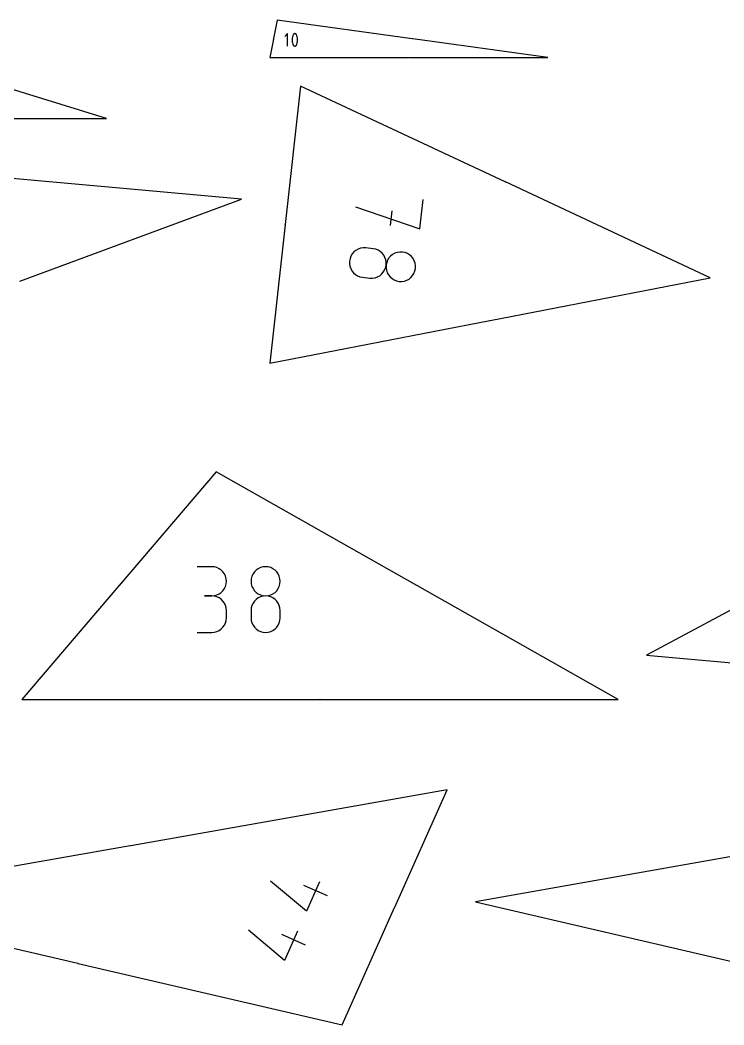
# Model space of a CAD drawing. Extents: x 0 to 500, y 0 to 1020.
# Drawn here: x 345.1 to 424.2, y 271.4 to 384.3 of the extents above; entities that cross this region are included whole.
import ezdxf

# ---------------------------------------------------------------- set-up
doc = ezdxf.new("R2010")
doc.units = 0

msp = doc.modelspace()

# ---------------------------------------------------------------- linework, layer by layer
at = {"layer": 'annotation', "color": 1}
for p, q in [((375.176315, 382.772052), (374.864951, 382.460601)), ((375.176315, 381.371489), (375.176315, 382.772052)), ((375.835807, 382.66115), (375.782119, 382.534897)), ((375.853887, 382.691215), (375.835807, 382.66115)), ((375.835807, 382.66115), (375.835807, 382.66115)), ((375.876419, 382.716836), (375.853887, 382.691215)), ((375.902657, 382.737765), (375.876419, 382.716836)), ((375.931855, 382.753754), (375.902657, 382.737765)), ((375.963268, 382.764554), (375.931855, 382.753754)), ((375.996149, 382.769918), (375.963268, 382.764554)), ((376.029752, 382.769598), (375.996149, 382.769918)), ((376.063331, 382.763346), (376.029752, 382.769598)), ((376.09614, 382.750914), (376.063331, 382.763346)), ((376.1087, 382.744314), (376.09614, 382.750914)), ((376.09614, 382.750914), (376.09614, 382.750914)), ((376.120753, 382.736732), (376.1087, 382.744314)), ((376.132239, 382.72823), (376.120753, 382.736732)), ((376.143101, 382.718867), (376.132239, 382.72823)), ((376.15328, 382.708703), (376.143101, 382.718867)), ((376.162717, 382.697798), (376.15328, 382.708703)), ((376.171354, 382.686212), (376.162717, 382.697798)), ((376.179131, 382.674006), (376.171354, 382.686212)), ((376.185992, 382.661238), (376.179131, 382.674006)), ((376.23994, 382.534725), (376.185992, 382.661238)), ((376.185992, 382.661238), (376.185992, 382.661238)), ((373.59, 382.189784), (373.588978, 382.184511)), ((373.601346, 382.18485), (373.59, 382.189784)), ((373.591363, 382.196722), (373.591355, 382.196434)), ((373.591355, 382.196434), (373.591395, 382.196151)), ((373.591421, 382.197005), (373.591363, 382.196722)), ((373.591395, 382.196151), (373.591482, 382.195877)), ((373.591529, 382.197279), (373.591421, 382.197005)), ((373.591482, 382.195877), (373.591616, 382.195621)), ((373.591688, 382.197537), (373.591529, 382.197279)), ((373.591616, 382.195621), (373.591796, 382.195388)), ((373.591765, 382.197632), (373.591688, 382.197537)), ((373.591688, 382.197537), (373.591688, 382.197537)), ((373.591849, 382.197722), (373.591765, 382.197632)), ((373.591796, 382.195388), (373.592021, 382.195186)), ((373.59194, 382.197805), (373.591849, 382.197722)), ((373.592037, 382.197882), (373.59194, 382.197805)), ((373.592021, 382.195186), (373.592021, 382.195186)), ((373.592021, 382.195186), (373.593002, 382.194524)), ((373.592139, 382.197951), (373.592037, 382.197882)), ((373.592247, 382.198013), (373.592139, 382.197951)), ((373.592359, 382.198067), (373.592247, 382.198013)), ((373.592476, 382.198113), (373.592359, 382.198067)), ((373.592595, 382.19815), (373.592476, 382.198113)), ((373.593754, 382.1984), (373.592595, 382.19815)), ((373.592595, 382.19815), (373.592595, 382.19815)), ((373.593002, 382.194524), (373.594036, 382.19397)), ((373.594922, 382.198529), (373.593754, 382.1984)), ((373.594036, 382.19397), (373.595114, 382.193525)), ((373.59528, 382.18876), (373.594769, 382.186124)), ((373.59609, 382.198539), (373.594922, 382.198529)), ((373.595114, 382.193525), (373.596227, 382.193192)), ((373.597248, 382.198433), (373.59609, 382.198539)), ((373.596227, 382.193192), (373.597367, 382.192971)), ((373.598388, 382.198212), (373.597248, 382.198433)), ((373.597367, 382.192971), (373.598525, 382.192864)), ((373.599502, 382.197878), (373.598388, 382.198212)), ((373.598525, 382.192864), (373.599693, 382.192874)), ((373.600579, 382.197432), (373.599502, 382.197878)), ((373.599693, 382.192874), (373.60086, 382.193001)), ((373.601613, 382.196876), (373.600579, 382.197432)), ((373.60086, 382.193001), (373.60202, 382.193248)), ((373.602594, 382.196213), (373.601613, 382.196876)), ((373.60202, 382.193248), (373.602139, 382.193285)), ((373.60202, 382.193248), (373.60202, 382.193248)), ((373.602139, 382.193285), (373.602254, 382.19333)), ((373.602254, 382.19333), (373.602366, 382.193384)), ((373.602366, 382.193384), (373.602473, 382.193446)), ((373.602473, 382.193446), (373.602576, 382.193515)), ((373.602576, 382.193515), (373.602673, 382.193592)), ((373.602817, 382.19601), (373.602594, 382.196213)), ((373.602594, 382.196213), (373.602594, 382.196213)), ((373.602673, 382.193592), (373.602765, 382.193677)), ((373.602765, 382.193677), (373.602851, 382.193769)), ((373.602996, 382.195778), (373.602817, 382.19601)), ((373.602851, 382.193769), (373.602931, 382.193867)), ((373.602931, 382.193867), (373.603088, 382.194123)), ((373.602931, 382.193867), (373.602931, 382.193867)), ((373.60313, 382.195522), (373.602996, 382.195778)), ((373.603088, 382.194123), (373.603194, 382.194396)), ((373.603217, 382.195248), (373.60313, 382.195522)), ((373.603194, 382.194396), (373.60325, 382.194679)), ((373.603258, 382.194965), (373.603217, 382.195248)), ((373.60325, 382.194679), (373.603258, 382.194965)), ((375.71501, 382.272443), (375.701588, 382.138313)), ((375.701588, 382.138313), (375.701588, 382.00363)), ((375.701588, 382.00363), (375.71501, 381.869429)), ((375.741854, 382.404983), (375.71501, 382.272443)), ((375.71501, 381.869429), (375.741854, 381.736746)), ((375.782119, 382.534897), (375.741854, 382.404983)), ((375.741854, 381.736746), (375.782119, 381.606617)), ((375.782119, 381.606617), (375.835807, 381.480078)), ((376.185992, 381.480166), (376.23994, 381.606444)), ((376.280401, 382.404615), (376.23994, 382.534725)), ((376.23994, 381.606444), (376.280401, 381.736378)), ((376.307375, 382.271945), (376.280401, 382.404615)), ((376.280401, 381.736378), (376.307375, 381.868931)), ((376.320862, 382.13775), (376.307375, 382.271945)), ((376.307375, 381.868931), (376.320862, 382.003067)), ((376.320862, 382.003067), (376.320862, 382.13775)), ((389.223878, 382.184463), (389.229854, 382.183639)), ((389.224784, 382.188568), (389.224761, 382.188085)), ((389.224761, 382.188085), (389.224822, 382.187618)), ((389.225332, 382.19254), (389.224784, 382.188568)), ((389.224784, 382.188568), (389.224784, 382.188568)), ((389.224822, 382.187618), (389.224962, 382.187177)), ((389.224962, 382.187177), (389.225172, 382.18677)), ((389.225172, 382.18677), (389.225448, 382.186406)), ((389.225502, 382.19334), (389.225332, 382.19254)), ((389.227986, 382.192174), (389.225332, 382.19254)), ((389.225448, 382.186406), (389.225783, 382.186093)), ((389.225781, 382.194092), (389.225502, 382.19334)), ((389.226159, 382.194789), (389.225781, 382.194092)), ((389.225783, 382.186093), (389.226169, 382.185839)), ((389.226629, 382.195421), (389.226159, 382.194789)), ((389.226169, 382.185839), (389.2266, 382.185654)), ((389.2266, 382.185654), (389.227071, 382.185545)), ((389.227182, 382.19598), (389.226629, 382.195421)), ((389.227071, 382.185545), (389.227071, 382.185545)), ((389.227071, 382.185545), (389.227554, 382.185522)), ((389.227809, 382.196457), (389.227182, 382.19598)), ((389.227554, 382.185522), (389.22802, 382.185584)), ((389.228503, 382.196844), (389.227809, 382.196457)), ((389.228457, 382.192066), (389.227986, 382.192174)), ((389.22802, 382.185584), (389.228461, 382.185723)), ((389.228889, 382.191881), (389.228457, 382.192066)), ((389.228461, 382.185723), (389.228867, 382.185934)), ((389.229253, 382.197132), (389.228503, 382.196844)), ((389.228867, 382.185934), (389.229231, 382.18621)), ((389.229276, 382.191628), (389.228889, 382.191881)), ((389.229231, 382.18621), (389.229544, 382.186545)), ((389.230053, 382.197312), (389.229253, 382.197132)), ((389.22961, 382.191316), (389.229276, 382.191628)), ((389.229544, 382.186545), (389.229797, 382.186932)), ((389.229886, 382.190952), (389.22961, 382.191316)), ((389.229797, 382.186932), (389.229983, 382.187364)), ((389.230096, 382.190547), (389.229886, 382.190952)), ((389.229983, 382.187364), (389.230091, 382.187836)), ((389.230053, 382.197312), (389.230053, 382.197312)), ((389.230091, 382.187836), (389.230274, 382.189158)), ((389.230236, 382.190107), (389.230096, 382.190547)), ((389.230297, 382.189641), (389.230236, 382.190107)), ((389.230274, 382.189158), (389.230297, 382.189641)), ((389.230274, 382.189158), (389.230274, 382.189158)), ((389.233668, 382.183112), (389.239643, 382.182288)), ((389.235305, 382.192525), (389.235282, 382.192042)), ((389.235282, 382.192042), (389.235343, 382.191575)), ((389.235488, 382.193854), (389.235305, 382.192525)), ((389.235305, 382.192525), (389.235305, 382.192525)), ((389.235343, 382.191575), (389.235483, 382.191134)), ((389.235483, 382.191134), (389.235693, 382.190727)), ((389.235597, 382.194325), (389.235488, 382.193854)), ((389.235531, 382.184377), (389.236329, 382.184555)), ((389.235531, 382.184377), (389.235531, 382.184377)), ((389.235782, 382.194758), (389.235597, 382.194325)), ((389.235693, 382.190727), (389.235969, 382.190363)), ((389.236036, 382.195144), (389.235782, 382.194758)), ((389.235969, 382.190363), (389.236304, 382.190049)), ((389.236349, 382.195479), (389.236036, 382.195144)), ((389.236304, 382.190049), (389.23669, 382.189796)), ((389.236329, 382.184555), (389.237079, 382.184842)), ((389.236714, 382.195755), (389.236349, 382.195479)), ((389.23669, 382.189796), (389.237121, 382.18961)), ((389.23712, 382.195967), (389.236714, 382.195755)), ((389.237079, 382.184842), (389.237771, 382.185227)), ((389.237561, 382.196106), (389.23712, 382.195967)), ((389.237121, 382.18961), (389.237592, 382.189502)), ((389.238026, 382.196168), (389.237561, 382.196106)), ((389.237592, 382.189502), (389.240246, 382.189135)), ((389.237771, 382.185227), (389.238397, 382.185703)), ((389.238509, 382.196145), (389.238026, 382.196168)), ((389.238397, 382.185703), (389.23895, 382.186261)), ((389.23898, 382.196036), (389.238509, 382.196145)), ((389.238509, 382.196145), (389.238509, 382.196145)), ((389.23895, 382.186261), (389.239419, 382.186892)), ((389.239412, 382.195851), (389.23898, 382.196036)), ((389.239798, 382.195597), (389.239412, 382.195851)), ((389.239419, 382.186892), (389.239797, 382.187587)), ((389.239797, 382.187587), (389.240076, 382.188338)), ((389.240133, 382.195284), (389.239798, 382.195597)), ((389.240076, 382.188338), (389.240246, 382.189135)), ((389.240408, 382.194919), (389.240133, 382.195284)), ((389.240246, 382.189135), (389.240796, 382.193121)), ((389.240619, 382.194512), (389.240408, 382.194919)), ((389.240758, 382.194071), (389.240619, 382.194512)), ((389.240819, 382.193604), (389.240758, 382.194071)), ((389.240796, 382.193121), (389.240819, 382.193604)), ((389.240796, 382.193121), (389.240796, 382.193121)), ((375.835807, 381.480078), (375.835807, 381.480078)), ((375.835807, 381.480078), (375.842643, 381.467335)), ((375.842643, 381.467335), (375.850364, 381.455189)), ((375.850364, 381.455189), (375.858936, 381.443676)), ((375.858936, 381.443676), (375.868329, 381.432834)), ((375.868329, 381.432834), (375.878509, 381.422698)), ((375.878509, 381.422698), (375.889443, 381.413306)), ((375.889443, 381.413306), (375.9011, 381.404695)), ((375.9011, 381.404695), (375.913446, 381.396902)), ((375.913446, 381.396902), (375.92645, 381.389962)), ((375.92645, 381.389962), (375.92645, 381.389962)), ((375.92645, 381.389962), (375.959, 381.377794)), ((375.959, 381.377794), (375.992384, 381.371749)), ((375.992384, 381.371749), (376.025846, 381.37158)), ((376.025846, 381.37158), (376.058631, 381.37704)), ((376.058631, 381.37704), (376.089985, 381.387885)), ((376.089985, 381.387885), (376.119152, 381.403866)), ((376.119152, 381.403866), (376.145379, 381.424737)), ((376.145379, 381.424737), (376.167911, 381.450253)), ((376.167911, 381.450253), (376.185992, 381.480166)), ((376.185992, 381.480166), (376.185992, 381.480166)), ((388.822089, 380.085267), (388.822042, 380.084685)), ((388.822042, 380.084685), (388.822095, 380.084108)), ((388.822045, 380.096557), (388.828813, 380.096557)), ((388.82224, 380.085842), (388.822089, 380.085267)), ((388.822095, 380.084108), (388.822244, 380.083551)), ((388.822499, 380.086396), (388.82224, 380.085842)), ((388.822244, 380.083551), (388.822486, 380.083025)), ((388.822486, 380.083025), (388.822816, 380.082543)), ((388.822505, 380.086408), (388.822499, 380.086396)), ((388.822499, 380.086396), (388.822499, 380.086396)), ((388.822511, 380.08642), (388.822505, 380.086408)), ((388.822518, 380.08643), (388.822511, 380.08642)), ((388.822524, 380.086441), (388.822518, 380.08643)), ((388.822531, 380.086451), (388.822524, 380.086441)), ((388.822537, 380.086461), (388.822531, 380.086451)), ((388.822544, 380.08647), (388.822537, 380.086461)), ((388.822551, 380.08648), (388.822544, 380.08647)), ((388.822559, 380.086489), (388.822551, 380.08648)), ((388.828813, 380.096557), (388.822559, 380.086489)), ((388.822559, 380.086489), (388.822559, 380.086489)), ((388.822816, 380.082543), (388.823232, 380.08212)), ((388.823232, 380.08212), (388.82373, 380.081767)), ((388.82373, 380.081767), (388.82373, 380.081767)), ((388.82373, 380.081767), (388.824286, 380.081512)), ((388.824286, 380.081512), (388.824861, 380.081363)), ((388.824861, 380.081363), (388.825444, 380.081318)), ((388.825444, 380.081318), (388.82602, 380.081371)), ((388.82602, 380.081371), (388.826577, 380.081521)), ((388.826577, 380.081521), (388.827103, 380.081763)), ((388.827103, 380.081763), (388.827583, 380.082094)), ((388.827583, 380.082094), (388.828006, 380.082512)), ((388.828006, 380.082512), (388.828359, 380.083012)), ((388.828359, 380.083012), (388.828803, 380.083864)), ((399.656293, 366.113214), (399.661757, 366.110657)), ((399.658208, 366.116412), (399.658129, 366.115948)), ((399.658129, 366.115948), (399.658131, 366.115485)), ((399.658131, 366.115485), (399.658212, 366.115034)), ((399.658373, 366.116867), (399.658208, 366.116412)), ((399.658212, 366.115034), (399.658368, 366.114604)), ((399.658368, 366.114604), (399.658595, 366.114206)), ((399.660073, 366.120498), (399.658373, 366.116867)), ((399.658373, 366.116867), (399.658373, 366.116867)), ((399.658595, 366.114206), (399.658888, 366.11385)), ((399.658888, 366.11385), (399.659246, 366.113545)), ((399.659246, 366.113545), (399.659663, 366.113302)), ((399.659663, 366.113302), (399.659663, 366.113302)), ((399.659663, 366.113302), (399.660118, 366.113137)), ((399.660472, 366.121212), (399.660073, 366.120498)), ((399.662499, 366.119363), (399.660073, 366.120498)), ((399.660118, 366.113137), (399.660581, 366.113058)), ((399.660961, 366.121848), (399.660472, 366.121212)), ((399.660581, 366.113058), (399.661043, 366.11306)), ((399.661529, 366.122401), (399.660961, 366.121848)), ((399.661043, 366.11306), (399.661494, 366.113142)), ((399.661494, 366.113142), (399.661924, 366.113298)), ((399.662165, 366.122866), (399.661529, 366.122401)), ((399.661924, 366.113298), (399.662321, 366.113525)), ((399.662858, 366.123236), (399.662165, 366.122866)), ((399.662321, 366.113525), (399.662678, 366.113819)), ((399.662917, 366.11912), (399.662499, 366.119363)), ((399.662678, 366.113819), (399.662983, 366.114177)), ((399.663599, 366.123506), (399.662858, 366.123236)), ((399.663276, 366.118815), (399.662917, 366.11912)), ((399.662983, 366.114177), (399.663226, 366.114596)), ((399.663226, 366.114596), (399.663792, 366.115804)), ((399.66357, 366.118459), (399.663276, 366.118815)), ((399.663797, 366.118062), (399.66357, 366.118459)), ((399.664375, 366.123671), (399.663599, 366.123506)), ((399.663792, 366.115804), (399.663957, 366.116259)), ((399.663792, 366.115804), (399.663792, 366.115804)), ((399.663953, 366.117634), (399.663797, 366.118062)), ((399.664034, 366.117183), (399.663953, 366.117634)), ((399.663957, 366.116259), (399.664036, 366.116722)), ((399.664036, 366.116722), (399.664034, 366.117183)), ((399.665178, 366.123723), (399.664375, 366.123671)), ((399.665995, 366.123659), (399.665178, 366.123723)), ((399.665995, 366.123659), (399.665995, 366.123659)), ((399.666187, 366.110249), (399.668613, 366.109113)), ((399.668613, 366.109113), (399.668613, 366.109113)), ((399.668613, 366.109113), (399.669067, 366.108949)), ((399.669023, 366.11631), (399.6713, 366.121176)), ((399.67145, 366.115174), (399.669023, 366.11631)), ((399.669067, 366.108949), (399.66953, 366.10887)), ((399.66953, 366.10887), (399.669992, 366.108873)), ((399.669992, 366.108873), (399.670443, 366.108954)), ((399.670443, 366.108954), (399.670873, 366.10911)), ((399.670873, 366.10911), (399.671271, 366.109337)), ((399.671271, 366.109337), (399.671628, 366.109631)), ((399.6713, 366.121176), (399.676153, 366.118905)), ((399.671867, 366.114932), (399.67145, 366.115174)), ((399.671628, 366.109631), (399.671933, 366.109989)), ((399.672225, 366.114627), (399.671867, 366.114932)), ((399.671933, 366.109989), (399.672177, 366.110407)), ((399.672177, 366.110407), (399.672742, 366.111616)), ((399.672519, 366.114271), (399.672225, 366.114627)), ((399.672746, 366.113874), (399.672519, 366.114271)), ((399.672742, 366.111616), (399.672907, 366.11207)), ((399.672742, 366.111616), (399.672742, 366.111616)), ((399.672902, 366.113445), (399.672746, 366.113874)), ((399.672984, 366.112995), (399.672902, 366.113445)), ((399.672907, 366.11207), (399.672986, 366.112534)), ((399.672986, 366.112534), (399.672984, 366.112995)), ((390.068891, 360.835891), (390.435545, 364.137122)), ((382.828497, 363.310794), (390.068891, 360.835891)), ((386.763005, 361.203063), (386.946306, 362.853445)), ((374.92528, 361.311588), (374.910735, 361.313204)), ((374.910735, 361.313204), (374.913611, 361.309611)), ((374.911717, 361.321885), (374.911358, 361.318655)), ((374.911833, 361.32246), (374.911717, 361.321885)), ((374.912044, 361.32299), (374.911833, 361.32246)), ((374.912339, 361.323467), (374.912044, 361.32299)), ((374.912708, 361.323882), (374.912339, 361.323467)), ((374.913141, 361.324228), (374.912708, 361.323882)), ((374.913626, 361.324496), (374.913141, 361.324228)), ((374.914155, 361.324679), (374.913626, 361.324496)), ((374.914716, 361.324769), (374.914155, 361.324679)), ((374.915301, 361.324756), (374.914716, 361.324769)), ((374.915876, 361.32464), (374.915301, 361.324756)), ((374.915301, 361.324756), (374.915301, 361.324756)), ((374.916406, 361.324429), (374.915876, 361.32464)), ((374.916883, 361.324135), (374.916406, 361.324429)), ((374.9173, 361.323766), (374.916883, 361.324135)), ((374.917646, 361.323333), (374.9173, 361.323766)), ((374.917915, 361.322847), (374.917646, 361.323333)), ((374.918099, 361.322318), (374.917915, 361.322847)), ((374.918176, 361.321168), (374.917997, 361.31955)), ((374.917997, 361.31955), (374.918176, 361.321168)), ((374.918188, 361.321754), (374.918099, 361.322318)), ((374.918176, 361.321168), (374.918188, 361.321754)), ((374.918293, 361.321743), (374.918176, 361.321168)), ((374.918176, 361.321168), (374.918176, 361.321168)), ((374.918504, 361.322273), (374.918293, 361.321743)), ((374.918799, 361.322749), (374.918504, 361.322273)), ((374.919168, 361.323164), (374.918799, 361.322749)), ((374.9196, 361.32351), (374.919168, 361.323164)), ((374.920086, 361.323779), (374.9196, 361.32351)), ((374.920614, 361.323962), (374.920086, 361.323779)), ((374.921176, 361.324051), (374.920614, 361.323962)), ((374.92176, 361.324039), (374.921176, 361.324051)), ((374.923377, 361.323859), (374.92176, 361.324039)), ((374.92176, 361.324039), (374.92176, 361.324039)), ((374.92395, 361.323743), (374.923377, 361.323859)), ((374.924478, 361.323533), (374.92395, 361.323743)), ((374.924954, 361.323238), (374.924478, 361.323533)), ((374.925369, 361.32287), (374.924954, 361.323238)), ((374.925715, 361.322437), (374.925369, 361.32287)), ((374.925983, 361.321951), (374.925715, 361.322437)), ((374.925885, 361.317042), (374.926244, 361.320272)), ((374.926166, 361.321421), (374.925983, 361.321951)), ((374.926256, 361.320858), (374.926166, 361.321421)), ((374.926244, 361.320272), (374.926256, 361.320858)), ((374.926244, 361.320272), (374.926244, 361.320272)), ((382.469302, 358.03417), (382.319228, 357.790923)), ((382.657068, 358.246291), (382.469302, 358.03417)), ((382.8774, 358.4231), (382.657068, 358.246291)), ((383.125177, 358.56041), (382.8774, 358.4231)), ((383.395274, 358.654035), (383.125177, 358.56041)), ((383.682568, 358.699788), (383.395274, 358.654035)), ((383.981934, 358.693483), (383.682568, 358.699788)), ((383.981934, 358.693483), (383.981934, 358.693483)), ((384.803168, 358.602272), (383.981934, 358.693483)), ((385.096646, 358.542748), (384.803168, 358.602272)), ((385.367223, 358.435073), (385.096646, 358.542748)), ((385.610737, 358.284454), (385.367223, 358.435073)), ((385.823028, 358.096096), (385.610737, 358.284454)), ((385.999933, 357.875207), (385.823028, 358.096096)), ((386.13729, 357.626991), (385.999933, 357.875207)), ((386.997924, 357.96545), (386.776818, 357.788727)), ((387.246435, 358.102679), (386.997924, 357.96545)), ((387.517151, 358.196235), (387.246435, 358.102679)), ((387.804873, 358.24194), (387.517151, 358.196235)), ((388.104399, 358.235617), (387.804873, 358.24194)), ((388.396629, 358.176232), (388.104399, 358.235617)), ((388.104399, 358.235617), (388.104399, 358.235617)), ((388.666234, 358.068665), (388.396629, 358.176232)), ((388.909019, 357.918127), (388.666234, 358.068665)), ((389.120787, 357.729827), (388.909019, 357.918127)), ((382.152647, 357.227799), (382.146245, 356.928983)), ((382.146245, 356.928983), (382.191604, 356.641846)), ((382.211968, 357.520737), (382.152647, 357.227799)), ((382.152647, 357.227799), (382.152647, 357.227799)), ((382.319228, 357.790923), (382.211968, 357.520737)), ((386.230938, 357.356655), (386.13729, 357.626991)), ((386.210978, 356.477405), (386.270456, 356.77045)), ((386.276714, 357.069406), (386.230938, 357.356655)), ((386.270456, 356.77045), (386.264213, 356.471616)), ((386.270456, 356.77045), (386.276714, 357.069406)), ((386.329937, 357.063371), (386.270456, 356.77045)), ((386.270456, 356.77045), (386.270456, 356.77045)), ((386.270456, 356.77045), (386.270456, 356.77045)), ((386.437624, 357.333509), (386.329937, 357.063371)), ((386.588318, 357.576687), (386.437624, 357.333509)), ((386.776818, 357.788727), (386.588318, 357.576687)), ((389.297341, 357.508977), (389.120787, 357.729827)), ((389.434486, 357.260784), (389.297341, 357.508977)), ((389.528024, 356.990461), (389.434486, 357.260784)), ((389.57376, 356.703217), (389.528024, 356.990461)), ((389.567497, 356.404261), (389.57376, 356.703217)), ((382.191604, 356.641846), (382.284647, 356.371597)), ((382.284647, 356.371597), (382.421291, 356.123445)), ((382.421291, 356.123445), (382.597458, 355.902598)), ((382.597458, 355.902598), (382.809067, 355.714266)), ((382.809067, 355.714266), (383.052038, 355.563657)), ((383.052038, 355.563657), (383.322291, 355.455979)), ((385.294811, 355.438079), (385.543243, 355.575266)), ((385.543243, 355.575266), (385.764268, 355.75196)), ((385.764268, 355.75196), (385.952692, 355.963992)), ((385.952692, 355.963992), (386.103326, 356.207197)), ((386.103326, 356.207197), (386.210978, 356.477405)), ((386.264213, 356.471616), (386.310001, 356.184432)), ((386.310001, 356.184432), (386.403663, 355.914114)), ((386.403663, 355.914114), (386.541042, 355.665881)), ((386.541042, 355.665881), (386.717981, 355.444948)), ((389.061523, 355.385747), (389.249784, 355.597798)), ((389.249784, 355.597798), (389.400359, 355.841008)), ((389.400359, 355.841008), (389.508009, 356.111217)), ((389.508009, 356.111217), (389.567497, 356.404261)), ((389.567497, 356.404261), (389.567497, 356.404261)), ((383.322291, 355.455979), (383.615745, 355.396442)), ((383.615745, 355.396442), (384.436979, 355.305231)), ((384.436979, 355.305231), (384.436979, 355.305231)), ((384.436979, 355.305231), (384.736488, 355.298894)), ((384.736488, 355.298894), (385.024162, 355.344566)), ((385.024162, 355.344566), (385.294811, 355.438079)), ((386.717981, 355.444948), (386.930325, 355.256534)), ((386.930325, 355.256534), (387.173915, 355.105856)), ((387.173915, 355.105856), (387.444596, 354.998131)), ((387.444596, 354.998131), (387.73821, 354.938577)), ((387.73821, 354.938577), (387.73821, 354.938577)), ((387.73821, 354.938577), (388.036349, 354.932392)), ((388.036349, 354.932392), (388.322987, 354.978179)), ((388.322987, 354.978179), (388.592886, 355.071775)), ((388.592886, 355.071775), (388.840811, 355.209019)), ((388.840811, 355.209019), (389.061523, 355.385747)), ((397.929466, 350.546947), (397.929453, 350.545531)), ((397.929453, 350.545531), (397.929582, 350.544126)), ((397.929623, 350.548363), (397.929466, 350.546947)), ((397.929582, 350.544126), (397.92985, 350.542742)), ((397.929926, 350.549768), (397.929623, 350.548363)), ((397.92985, 350.542742), (397.930256, 350.54139)), ((397.930052, 350.550112), (397.929926, 350.549768)), ((397.929926, 350.549768), (397.929926, 350.549768)), ((397.930232, 350.550419), (397.930052, 350.550112)), ((397.93046, 350.550686), (397.930232, 350.550419)), ((397.930256, 350.54139), (397.930798, 350.54008)), ((397.930728, 350.550908), (397.93046, 350.550686)), ((397.931029, 350.551082), (397.930728, 350.550908)), ((397.930798, 350.54008), (397.931473, 350.538823)), ((397.931355, 350.551203), (397.931029, 350.551082)), ((397.931699, 350.551268), (397.931355, 350.551203)), ((397.931473, 350.538823), (397.93228, 350.537631)), ((397.932054, 350.551273), (397.931699, 350.551268)), ((397.932413, 350.551213), (397.932054, 350.551273)), ((397.93228, 350.537631), (397.93228, 350.537631)), ((397.93228, 350.537631), (397.932376, 350.537513)), ((397.932376, 350.537513), (397.93248, 350.537403)), ((397.932413, 350.551213), (397.932413, 350.551213)), ((397.93256, 350.551167), (397.932413, 350.551213)), ((397.93248, 350.537403), (397.932592, 350.537302)), ((397.932703, 350.551112), (397.93256, 350.551167)), ((397.932592, 350.537302), (397.93271, 350.537208)), ((397.93284, 350.551046), (397.932703, 350.551112)), ((397.93271, 350.537208), (397.932835, 350.537124)), ((397.932835, 350.537124), (397.932966, 350.53705)), ((397.932971, 350.550972), (397.93284, 350.551046)), ((397.932966, 350.53705), (397.933101, 350.536985)), ((397.933096, 350.550888), (397.932971, 350.550972)), ((397.933214, 350.550795), (397.933096, 350.550888)), ((397.933101, 350.536985), (397.93324, 350.536931)), ((397.933325, 350.550694), (397.933214, 350.550795)), ((397.93324, 350.536931), (397.933382, 350.536888)), ((397.933428, 350.550584), (397.933325, 350.550694)), ((397.933382, 350.536888), (397.933382, 350.536888)), ((397.933382, 350.536888), (397.933744, 350.536826)), ((397.933524, 350.550467), (397.933428, 350.550584)), ((397.934328, 350.549274), (397.933524, 350.550467)), ((397.933524, 350.550467), (397.933524, 350.550467)), ((397.933744, 350.536826), (397.934101, 350.536829)), ((397.934101, 350.536829), (397.934447, 350.536892)), ((397.935001, 350.548017), (397.934328, 350.549274)), ((397.934447, 350.536892), (397.934774, 350.537013)), ((397.934774, 350.537013), (397.935076, 350.537187)), ((397.935542, 350.546707), (397.935001, 350.548017)), ((397.935076, 350.537187), (397.935344, 350.537409)), ((397.935344, 350.537409), (397.935572, 350.537677)), ((397.935947, 350.545354), (397.935542, 350.546707)), ((397.935572, 350.537677), (397.935752, 350.537985)), ((397.935752, 350.537985), (397.935878, 350.53833)), ((397.935878, 350.53833), (397.936178, 350.539734)), ((397.935878, 350.53833), (397.935878, 350.53833)), ((397.936215, 350.54397), (397.935947, 350.545354)), ((397.936178, 350.539734), (397.936333, 350.54115)), ((397.936345, 350.542565), (397.936215, 350.54397)), ((397.936333, 350.54115), (397.936345, 350.542565)), ((397.940085, 350.552898), (397.942877, 350.538505)), ((397.942877, 350.538505), (397.945456, 350.542326)), ((366.677583, 322.889012), (365.038635, 322.889012)), ((366.972352, 322.862554), (366.677583, 322.889012)), ((367.249719, 322.786307), (366.972352, 322.862554)), ((372.42892, 322.862091), (372.151812, 322.785844)), ((372.723201, 322.888549), (372.42892, 322.862091)), ((373.017482, 322.862091), (372.723201, 322.888549)), ((372.723201, 322.888549), (372.723201, 322.888549)), ((373.29459, 322.785844), (373.017482, 322.862091)), ((367.505071, 322.664959), (367.249719, 322.786307)), ((367.733796, 322.503201), (367.505071, 322.664959)), ((367.931278, 322.305721), (367.733796, 322.503201)), ((368.092907, 322.077209), (367.931278, 322.305721)), ((368.214067, 321.822355), (368.092907, 322.077209)), ((368.290146, 321.545849), (368.214067, 321.822355)), ((371.18693, 321.821893), (371.110698, 321.545386)), ((371.308289, 322.076747), (371.18693, 321.821893)), ((371.470115, 322.305258), (371.308289, 322.076747)), ((371.66775, 322.502738), (371.470115, 322.305258)), ((371.896535, 322.664496), (371.66775, 322.502738)), ((372.151812, 322.785844), (371.896535, 322.664496)), ((373.549866, 322.664496), (373.29459, 322.785844)), ((373.778651, 322.502738), (373.549866, 322.664496)), ((373.976287, 322.305258), (373.778651, 322.502738)), ((374.138113, 322.076747), (373.976287, 322.305258)), ((374.259472, 321.821893), (374.138113, 322.076747)), ((374.335703, 321.545386), (374.259472, 321.821893)), ((356.23906, 320.761594), (356.237319, 320.759557)), ((356.239405, 320.761932), (356.23906, 320.761594)), ((356.239795, 320.762195), (356.239405, 320.761932)), ((356.240217, 320.762384), (356.239795, 320.762195)), ((356.24066, 320.762496), (356.240217, 320.762384)), ((356.241116, 320.762532), (356.24066, 320.762496)), ((356.241571, 320.76249), (356.241116, 320.762532)), ((356.242017, 320.76237), (356.241571, 320.76249)), ((356.242441, 320.762171), (356.242017, 320.76237)), ((356.243133, 320.758113), (356.242262, 320.757093)), ((356.242262, 320.757093), (356.243133, 320.758113)), ((356.242834, 320.761893), (356.242441, 320.762171)), ((356.243172, 320.761547), (356.242834, 320.761893)), ((356.242834, 320.761893), (356.242834, 320.761893)), ((356.243133, 320.758113), (356.243413, 320.758508)), ((356.243479, 320.758451), (356.243133, 320.758113)), ((356.243133, 320.758113), (356.243133, 320.758113)), ((356.243436, 320.761157), (356.243172, 320.761547)), ((356.243413, 320.758508), (356.243613, 320.758933)), ((356.243625, 320.760735), (356.243436, 320.761157)), ((356.243868, 320.758715), (356.243479, 320.758451)), ((356.243613, 320.758933), (356.243733, 320.75938)), ((356.243738, 320.760291), (356.243625, 320.760735)), ((356.243733, 320.75938), (356.243775, 320.759836)), ((356.243775, 320.759836), (356.243738, 320.760291)), ((356.24429, 320.758904), (356.243868, 320.758715)), ((356.244734, 320.759016), (356.24429, 320.758904)), ((356.245189, 320.759052), (356.244734, 320.759016)), ((356.244869, 320.76785), (356.244827, 320.767394)), ((356.244827, 320.767394), (356.244863, 320.766938)), ((356.244863, 320.766938), (356.244976, 320.766494)), ((356.244989, 320.768296), (356.244869, 320.76785)), ((356.244976, 320.766494), (356.245165, 320.766071)), ((356.245188, 320.768722), (356.244989, 320.768296)), ((356.245165, 320.766071), (356.245429, 320.765682)), ((356.245468, 320.769115), (356.245188, 320.768722)), ((356.245645, 320.75901), (356.245189, 320.759052)), ((356.245429, 320.765682), (356.245767, 320.765336)), ((356.245813, 320.769454), (356.245468, 320.769115)), ((356.245468, 320.769115), (356.245468, 320.769115)), ((356.24609, 320.75889), (356.245645, 320.75901)), ((356.245767, 320.765336), (356.246787, 320.764464)), ((356.246203, 320.769717), (356.245813, 320.769454)), ((356.246515, 320.758691), (356.24609, 320.75889)), ((356.246625, 320.769906), (356.246203, 320.769717)), ((356.246481, 320.751729), (356.248221, 320.753766)), ((356.246907, 320.758412), (356.246515, 320.758691)), ((356.247069, 320.770018), (356.246625, 320.769906)), ((356.246787, 320.764464), (356.246787, 320.764464)), ((356.246787, 320.764464), (356.247181, 320.764184)), ((356.247927, 320.757541), (356.246907, 320.758412)), ((356.246907, 320.758412), (356.246907, 320.758412)), ((356.247525, 320.770053), (356.247069, 320.770018)), ((356.247181, 320.764184), (356.247607, 320.763984)), ((356.247981, 320.770011), (356.247525, 320.770053)), ((356.247607, 320.763984), (356.248054, 320.763864)), ((356.248264, 320.757196), (356.247927, 320.757541)), ((356.248427, 320.76989), (356.247981, 320.770011)), ((356.248054, 320.763864), (356.24851, 320.763822)), ((356.248221, 320.753766), (356.248501, 320.754161)), ((356.248221, 320.753766), (356.248221, 320.753766)), ((356.248527, 320.756808), (356.248264, 320.757196)), ((356.248853, 320.76969), (356.248427, 320.76989)), ((356.248501, 320.754161), (356.248701, 320.754586)), ((356.24851, 320.763822), (356.248966, 320.763858)), ((356.248715, 320.756387), (356.248527, 320.756808)), ((356.248701, 320.754586), (356.248821, 320.755032)), ((356.248827, 320.755943), (356.248715, 320.756387)), ((356.248821, 320.755032), (356.248863, 320.755488)), ((356.248863, 320.755488), (356.248827, 320.755943)), ((356.249247, 320.769409), (356.248853, 320.76969)), ((356.248966, 320.763858), (356.24941, 320.76397)), ((356.252306, 320.766796), (356.249247, 320.769409)), ((356.249247, 320.769409), (356.249247, 320.769409)), ((356.24941, 320.76397), (356.249832, 320.764158)), ((356.249832, 320.764158), (356.250221, 320.764422)), ((356.250221, 320.764422), (356.250566, 320.764759)), ((356.250566, 320.764759), (356.252306, 320.766796)), ((356.252886, 320.766222), (356.252306, 320.766796)), ((356.253368, 320.765583), (356.252886, 320.766222)), ((356.25375, 320.764889), (356.253368, 320.765583)), ((356.254027, 320.764154), (356.25375, 320.764889)), ((356.253769, 320.760259), (356.25405, 320.761027)), ((356.253769, 320.760259), (356.253769, 320.760259)), ((356.253829, 320.758008), (356.257747, 320.762594)), ((356.254199, 320.763388), (356.254027, 320.764154)), ((356.25405, 320.761027), (356.254213, 320.761813)), ((356.254262, 320.762603), (356.254199, 320.763388)), ((356.254213, 320.761813), (356.254262, 320.762603)), ((368.092907, 320.42429), (368.214067, 320.67995)), ((368.214067, 320.67995), (368.290146, 320.95753)), ((368.316531, 321.252378), (368.290146, 321.545849)), ((368.290146, 320.95753), (368.316531, 321.252378)), ((368.316531, 321.252378), (368.316531, 321.252378)), ((371.110698, 321.545386), (371.084253, 321.251915)), ((371.084253, 321.251915), (371.084253, 321.251915)), ((371.084253, 321.251915), (371.110714, 320.957067)), ((371.110714, 320.957067), (371.186983, 320.679487)), ((371.186983, 320.679487), (371.308391, 320.423827)), ((374.13801, 320.423827), (374.259418, 320.679487)), ((374.259418, 320.679487), (374.335688, 320.957067)), ((374.335688, 320.957067), (374.362149, 321.251915)), ((374.362149, 321.251915), (374.335703, 321.545386)), ((374.362149, 321.251915), (374.362149, 321.251915)), ((389.749408, 320.759951), (389.757644, 320.764444)), ((389.75407, 320.75731), (389.749408, 320.759951)), ((389.755006, 320.769102), (389.754367, 320.768688)), ((389.755444, 320.769309), (389.755006, 320.769102)), ((389.755898, 320.769431), (389.755444, 320.769309)), ((389.756358, 320.769472), (389.755898, 320.769431)), ((389.756815, 320.769434), (389.756358, 320.769472)), ((389.757257, 320.769319), (389.756815, 320.769434)), ((389.756971, 320.753933), (389.762219, 320.75096)), ((389.757675, 320.769131), (389.757257, 320.769319)), ((389.757644, 320.764444), (389.757653, 320.764448)), ((389.757644, 320.764444), (389.757644, 320.764444)), ((389.757653, 320.764448), (389.757661, 320.764452)), ((389.757661, 320.764452), (389.75767, 320.764455)), ((389.75767, 320.764455), (389.757678, 320.76446)), ((389.758058, 320.768872), (389.757675, 320.769131)), ((389.757678, 320.76446), (389.757686, 320.764464)), ((389.757686, 320.764464), (389.757695, 320.764469)), ((389.757695, 320.764469), (389.757704, 320.764474)), ((389.757704, 320.764474), (389.757712, 320.764479)), ((389.757712, 320.764479), (389.757721, 320.764485)), ((389.757721, 320.764485), (389.758116, 320.764766)), ((389.757721, 320.764485), (389.757721, 320.764485)), ((389.758396, 320.768546), (389.758058, 320.768872)), ((389.758116, 320.764766), (389.758444, 320.765103)), ((389.75868, 320.768153), (389.758396, 320.768546)), ((389.758444, 320.765103), (389.758703, 320.765485)), ((389.758885, 320.767716), (389.75868, 320.768153)), ((389.75868, 320.768153), (389.75868, 320.768153)), ((389.758703, 320.765485), (389.758892, 320.765903)), ((389.759006, 320.767262), (389.758885, 320.767716)), ((389.758892, 320.765903), (389.759007, 320.766345)), ((389.759046, 320.766802), (389.759006, 320.767262)), ((389.759007, 320.766345), (389.759046, 320.766802)), ((389.75917, 320.754421), (389.75917, 320.754421)), ((389.75917, 320.754421), (389.759977, 320.754291)), ((389.759977, 320.754291), (389.760779, 320.75428)), ((389.760779, 320.75428), (389.761565, 320.754383)), ((389.761565, 320.754383), (389.762323, 320.754594)), ((389.761653, 320.761178), (389.76162, 320.760717)), ((389.76162, 320.760717), (389.761666, 320.760261)), ((389.761768, 320.761634), (389.761653, 320.761178)), ((389.761666, 320.760261), (389.761787, 320.75982)), ((389.761968, 320.762075), (389.761768, 320.761634)), ((389.761787, 320.75982), (389.761982, 320.759406)), ((389.762629, 320.763242), (389.761968, 320.762075)), ((389.761968, 320.762075), (389.761968, 320.762075)), ((389.761982, 320.759406), (389.762248, 320.759027)), ((389.762248, 320.759027), (389.76258, 320.758696)), ((389.762323, 320.754594), (389.763042, 320.754908)), ((389.76258, 320.758696), (389.762977, 320.758421)), ((389.762905, 320.76364), (389.762629, 320.763242)), ((389.763237, 320.763973), (389.762905, 320.76364)), ((389.762977, 320.758421), (389.765308, 320.757101)), ((389.763042, 320.754908), (389.763711, 320.755321)), ((389.763615, 320.764239), (389.763237, 320.763973)), ((389.76403, 320.764434), (389.763615, 320.764239)), ((389.763711, 320.755321), (389.764319, 320.755828)), ((389.76447, 320.764556), (389.76403, 320.764434)), ((389.764319, 320.755828), (389.764855, 320.756422)), ((389.764926, 320.764602), (389.76447, 320.764556)), ((389.764855, 320.756422), (389.765308, 320.757101)), ((389.765387, 320.764569), (389.764926, 320.764602)), ((389.765308, 320.757101), (389.767291, 320.760601)), ((389.765843, 320.764455), (389.765387, 320.764569)), ((389.766282, 320.764255), (389.765843, 320.764455)), ((389.76668, 320.76398), (389.766282, 320.764255)), ((389.766282, 320.764255), (389.766282, 320.764255)), ((389.767013, 320.763648), (389.76668, 320.76398)), ((389.767278, 320.76327), (389.767013, 320.763648)), ((389.767473, 320.762855), (389.767278, 320.76327)), ((389.767291, 320.760601), (389.767491, 320.761042)), ((389.767291, 320.760601), (389.767291, 320.760601)), ((389.767594, 320.762415), (389.767473, 320.762855)), ((389.767491, 320.761042), (389.767606, 320.761498)), ((389.76764, 320.761959), (389.767594, 320.762415)), ((389.767606, 320.761498), (389.76764, 320.761959)), ((366.677583, 319.611116), (365.856952, 319.611116)), ((365.856952, 319.611116), (366.677583, 319.611116)), ((366.677583, 319.611116), (366.972352, 319.63758)), ((366.972352, 319.584658), (366.677583, 319.611116)), ((366.677583, 319.611116), (366.677583, 319.611116)), ((366.972352, 319.63758), (367.249719, 319.713872)), ((367.249719, 319.50841), (366.972352, 319.584658)), ((367.249719, 319.713872), (367.505071, 319.83534)), ((367.505071, 319.387063), (367.249719, 319.50841)), ((367.505071, 319.83534), (367.733796, 319.997334)), ((367.733796, 319.997334), (367.931278, 320.195201)), ((367.931278, 320.195201), (368.092907, 320.42429)), ((371.308391, 320.423827), (371.470267, 320.194738)), ((371.470267, 320.194738), (371.667941, 319.996871)), ((371.667941, 319.996871), (371.896741, 319.834877)), ((372.151812, 319.507902), (371.896535, 319.386445)), ((371.896741, 319.834877), (372.151998, 319.713409)), ((372.42892, 319.584189), (372.151812, 319.507902)), ((372.151998, 319.713409), (372.429042, 319.637117)), ((372.723201, 319.610653), (372.42892, 319.584189)), ((372.429042, 319.637117), (372.723201, 319.610653)), ((372.723201, 319.610653), (373.01736, 319.637117)), ((373.017482, 319.584204), (372.723201, 319.610653)), ((372.723201, 319.610653), (372.723201, 319.610653)), ((372.723201, 319.610653), (372.723201, 319.610653)), ((373.01736, 319.637117), (373.294403, 319.713409)), ((373.29459, 319.507955), (373.017482, 319.584204)), ((373.294403, 319.713409), (373.549661, 319.834877)), ((373.549866, 319.386548), (373.29459, 319.507955)), ((373.549661, 319.834877), (373.778461, 319.996871)), ((373.778461, 319.996871), (373.976134, 320.194738)), ((373.976134, 320.194738), (374.13801, 320.423827)), ((367.733796, 319.225304), (367.505071, 319.387063)), ((367.931278, 319.027824), (367.733796, 319.225304)), ((368.092907, 318.799313), (367.931278, 319.027824)), ((368.214067, 318.544459), (368.092907, 318.799313)), ((368.290146, 318.267952), (368.214067, 318.544459)), ((371.18693, 318.542036), (371.110698, 318.264564)), ((371.308289, 318.797616), (371.18693, 318.542036)), ((371.470115, 319.026647), (371.308289, 318.797616)), ((371.66775, 319.224476), (371.470115, 319.026647)), ((371.896535, 319.386445), (371.66775, 319.224476)), ((373.778651, 319.224628), (373.549866, 319.386548)), ((373.976287, 319.026838), (373.778651, 319.224628)), ((374.138113, 318.797821), (373.976287, 319.026838)), ((374.259472, 318.542223), (374.138113, 318.797821)), ((374.335703, 318.264685), (374.259472, 318.542223)), ((368.316531, 317.974482), (368.290146, 318.267952)), ((368.316531, 317.15385), (368.316531, 317.974482)), ((368.316531, 317.974482), (368.316531, 317.974482)), ((371.110698, 318.264564), (371.084253, 317.969853)), ((371.084253, 317.969853), (371.084253, 317.153388)), ((374.362149, 317.969853), (374.335703, 318.264685)), ((374.362149, 317.153388), (374.362149, 317.969853)), ((374.362149, 317.969853), (374.362149, 317.969853)), ((367.733796, 315.902876), (367.931278, 316.100317)), ((367.931278, 316.100317), (368.092907, 316.328814)), ((368.092907, 316.328814), (368.214067, 316.583687)), ((368.214067, 316.583687), (368.290146, 316.860258)), ((368.290146, 316.860258), (368.316531, 317.15385)), ((371.084253, 317.153388), (371.084253, 317.153388)), ((371.084253, 317.153388), (371.110714, 316.858698)), ((371.110714, 316.858698), (371.186983, 316.581544)), ((371.186983, 316.581544), (371.308391, 316.326499)), ((371.308391, 316.326499), (371.470267, 316.09814)), ((371.470267, 316.09814), (371.667941, 315.901041)), ((373.778461, 315.901041), (373.976134, 316.09814)), ((373.976134, 316.09814), (374.13801, 316.326499)), ((374.13801, 316.326499), (374.259418, 316.581544)), ((374.259418, 316.581544), (374.335688, 316.858698)), ((374.335688, 316.858698), (374.362149, 317.153388)), ((365.038635, 315.517216), (366.677583, 315.517216)), ((366.677583, 315.517216), (366.972352, 315.543659)), ((366.677583, 315.517216), (366.677583, 315.517216)), ((366.972352, 315.543659), (367.249719, 315.619869)), ((367.249719, 315.619869), (367.505071, 315.741167)), ((367.505071, 315.741167), (367.733796, 315.902876)), ((371.667941, 315.901041), (371.896741, 315.739778)), ((371.896741, 315.739778), (372.151998, 315.618926)), ((372.151998, 315.618926), (372.429042, 315.543059)), ((372.429042, 315.543059), (372.723201, 315.516754)), ((372.723201, 315.516754), (373.01736, 315.543059)), ((372.723201, 315.516754), (372.723201, 315.516754)), ((373.01736, 315.543059), (373.294403, 315.618926)), ((373.294403, 315.618926), (373.549661, 315.739778)), ((373.549661, 315.739778), (373.778461, 315.901041)), ((378.821327, 307.971425), (378.827483, 307.971425)), ((378.823172, 307.97389), (378.823172, 307.968965)), ((378.827483, 307.971425), (378.825025, 307.962801)), ((378.831681, 307.971872), (378.831642, 307.971431)), ((378.831642, 307.971431), (378.831642, 307.970198)), ((378.831642, 307.970198), (378.831642, 307.970198)), ((378.831642, 307.970198), (378.831681, 307.969757)), ((378.831681, 307.965716), (378.831642, 307.965273)), ((378.831642, 307.965273), (378.831642, 307.965273)), ((378.831642, 307.965273), (378.831681, 307.964832)), ((378.831796, 307.972287), (378.831681, 307.971872)), ((378.831681, 307.969757), (378.831796, 307.969341)), ((378.831796, 307.966133), (378.831681, 307.965716)), ((378.831681, 307.964832), (378.831796, 307.964417)), ((378.831978, 307.97267), (378.831796, 307.972287)), ((378.831796, 307.969341), (378.831978, 307.968958)), ((378.831978, 307.966517), (378.831796, 307.966133)), ((378.831796, 307.964417), (378.831978, 307.964034)), ((378.832221, 307.973013), (378.831978, 307.97267)), ((378.831978, 307.968958), (378.832221, 307.968615)), ((378.832221, 307.966861), (378.831978, 307.966517)), ((378.831978, 307.964034), (378.832221, 307.96369)), ((378.832517, 307.97331), (378.832221, 307.973013)), ((378.832221, 307.968615), (378.832517, 307.968318)), ((378.832517, 307.967158), (378.832221, 307.966861)), ((378.832221, 307.96369), (378.832517, 307.963394)), ((378.832861, 307.973553), (378.832517, 307.97331)), ((378.832517, 307.968318), (378.832861, 307.968075)), ((378.832861, 307.967402), (378.832517, 307.967158)), ((378.832517, 307.963394), (378.832861, 307.963151)), ((378.833245, 307.973735), (378.832861, 307.973553)), ((378.832861, 307.968075), (378.833245, 307.967893)), ((378.833245, 307.967584), (378.832861, 307.967402)), ((378.832861, 307.963151), (378.833245, 307.962968)), ((378.833661, 307.97385), (378.833245, 307.973735)), ((378.833245, 307.967893), (378.833661, 307.967778)), ((378.833661, 307.967699), (378.833245, 307.967584)), ((378.833245, 307.962968), (378.833661, 307.962854)), ((378.834104, 307.973889), (378.833661, 307.97385)), ((378.833661, 307.967778), (378.834104, 307.967739)), ((378.834104, 307.967739), (378.833661, 307.967699)), ((378.833661, 307.962854), (378.834104, 307.962814)), ((378.836567, 307.973889), (378.834104, 307.973889)), ((378.834104, 307.973889), (378.834104, 307.973889)), ((378.834104, 307.967739), (378.835337, 307.967739)), ((378.835337, 307.967739), (378.834104, 307.967739)), ((378.834104, 307.967739), (378.834104, 307.967739)), ((378.834104, 307.962814), (378.836567, 307.962814)), ((357.526638, 291.536915), (357.527558, 291.545834)), ((357.5327, 291.537986), (357.526638, 291.536915)), ((357.531312, 291.535238), (357.530455, 291.540087)), ((357.535834, 291.546045), (357.535623, 291.545378)), ((357.536023, 291.546448), (357.535834, 291.546045)), ((357.536273, 291.5468), (357.536023, 291.546448)), ((357.536576, 291.547099), (357.536273, 291.5468)), ((357.536922, 291.547339), (357.536576, 291.547099)), ((357.537302, 291.547517), (357.536922, 291.547339)), ((357.537224, 291.536283), (357.54043, 291.544289)), ((357.542073, 291.53714), (357.537224, 291.536283)), ((357.537708, 291.547628), (357.537302, 291.547517)), ((357.538131, 291.547669), (357.537708, 291.547628)), ((357.538562, 291.547635), (357.538131, 291.547669)), ((357.538993, 291.547523), (357.538562, 291.547635)), ((357.539394, 291.547333), (357.538993, 291.547523)), ((357.538993, 291.547523), (357.538993, 291.547523)), ((357.539745, 291.547082), (357.539394, 291.547333)), ((357.540043, 291.546779), (357.539745, 291.547082)), ((357.540283, 291.546433), (357.540043, 291.546779)), ((357.54046, 291.546053), (357.540283, 291.546433)), ((357.54043, 291.544289), (357.540434, 291.544296)), ((357.54043, 291.544289), (357.54043, 291.544289)), ((357.540434, 291.544296), (357.540438, 291.544304)), ((357.540438, 291.544304), (357.540441, 291.544311)), ((357.540441, 291.544311), (357.540445, 291.544319)), ((357.540445, 291.544319), (357.540448, 291.544327)), ((357.540448, 291.544327), (357.540452, 291.544336)), ((357.540452, 291.544336), (357.540455, 291.544344)), ((357.540455, 291.544344), (357.540458, 291.544353)), ((357.540458, 291.544353), (357.540461, 291.544363)), ((357.540571, 291.545646), (357.54046, 291.546053)), ((357.540461, 291.544363), (357.540576, 291.544793)), ((357.540461, 291.544363), (357.540461, 291.544363)), ((357.540611, 291.545223), (357.540571, 291.545646)), ((357.540576, 291.544793), (357.540611, 291.545223)), ((377.308563, 284.191017), (373.277005, 287.573811)), ((379.661965, 285.91066), (377.023299, 287.090131)), ((378.783152, 287.48991), (377.308563, 284.191017)), ((387.211348, 284.623185), (387.211283, 284.622758)), ((387.211283, 284.622758), (387.211293, 284.622334)), ((387.211293, 284.622334), (387.211375, 284.62192)), ((387.211492, 284.623605), (387.211348, 284.623185)), ((387.211375, 284.62192), (387.211525, 284.621528)), ((387.212497, 284.625853), (387.211492, 284.623605)), ((387.211492, 284.623605), (387.211492, 284.623605)), ((387.211525, 284.621528), (387.21174, 284.621166)), ((387.21174, 284.621166), (387.212016, 284.620842)), ((387.212016, 284.620842), (387.21235, 284.620568)), ((387.21235, 284.620568), (387.212738, 284.620351)), ((387.212738, 284.620351), (387.213858, 284.61985)), ((387.213858, 284.61985), (387.213858, 284.61985)), ((387.213858, 284.61985), (387.214278, 284.619706)), ((387.214278, 284.619706), (387.214705, 284.61964)), ((387.214705, 284.61964), (387.215129, 284.61965)), ((387.214947, 284.631334), (387.219443, 284.629324)), ((387.215129, 284.61965), (387.215542, 284.619732)), ((387.215542, 284.619732), (387.215933, 284.619883)), ((387.215933, 284.619883), (387.216295, 284.620097)), ((387.216295, 284.620097), (387.216617, 284.620373)), ((387.216445, 284.628643), (387.218957, 284.634264)), ((387.216617, 284.620373), (387.216891, 284.620707)), ((387.216891, 284.620707), (387.217108, 284.621095)), ((387.217108, 284.621095), (387.218112, 284.623343)), ((387.218112, 284.623343), (387.222621, 284.621328)), ((387.218957, 284.634264), (387.225827, 284.6285)), ((387.222621, 284.621328), (387.220611, 284.616831)), ((374.838077, 278.664143), (370.806519, 282.046937)), ((377.19148, 280.383785), (374.552813, 281.563256)), ((376.312666, 281.963035), (374.838077, 278.664143)), ((351.622542, 278.330064), (351.623289, 278.330161)), ((351.622542, 278.330064), (351.622542, 278.330064)), ((351.623026, 278.337546), (351.622964, 278.337106)), ((351.622964, 278.337106), (351.622981, 278.336674)), ((351.622981, 278.336674), (351.623072, 278.33626)), ((351.623305, 278.338741), (351.623026, 278.337546)), ((351.623026, 278.337546), (351.623026, 278.337546)), ((351.623072, 278.33626), (351.62323, 278.335871)), ((351.62323, 278.335871), (351.623452, 278.335515)), ((351.623289, 278.330161), (351.624, 278.330362)), ((351.623444, 278.339163), (351.623305, 278.338741)), ((351.62365, 278.339543), (351.623444, 278.339163)), ((351.623452, 278.335515), (351.623732, 278.335201)), ((351.623914, 278.339876), (351.62365, 278.339543)), ((351.623732, 278.335201), (351.624064, 278.334937)), ((351.629275, 278.341304), (351.623875, 278.342562)), ((351.624229, 278.340156), (351.623914, 278.339876)), ((351.624, 278.330362), (351.624667, 278.330657)), ((351.624064, 278.334937), (351.624444, 278.334732)), ((351.624585, 278.340378), (351.624229, 278.340156)), ((351.624444, 278.334732), (351.624867, 278.334593)), ((351.624975, 278.340537), (351.624585, 278.340378)), ((351.624667, 278.330657), (351.625282, 278.331041)), ((351.624867, 278.334593), (351.627265, 278.334034)), ((351.62539, 278.340628), (351.624975, 278.340537)), ((351.625282, 278.331041), (351.625835, 278.331506)), ((351.625822, 278.340645), (351.62539, 278.340628)), ((351.626262, 278.340583), (351.625822, 278.340645)), ((351.625835, 278.331506), (351.626318, 278.332045)), ((351.626683, 278.340444), (351.626262, 278.340583)), ((351.626262, 278.340583), (351.626262, 278.340583)), ((351.626318, 278.332045), (351.626723, 278.332651)), ((351.627063, 278.340238), (351.626683, 278.340444)), ((351.626723, 278.332651), (351.627042, 278.333316)), ((351.627042, 278.333316), (351.627265, 278.334034)), ((351.627395, 278.339973), (351.627063, 278.340238)), ((351.627265, 278.334034), (351.628101, 278.337623)), ((351.627675, 278.339658), (351.627395, 278.339973)), ((351.627896, 278.339302), (351.627675, 278.339658)), ((351.628055, 278.338911), (351.627896, 278.339302)), ((351.628146, 278.338496), (351.628055, 278.338911)), ((351.628101, 278.337623), (351.628163, 278.338064)), ((351.628101, 278.337623), (351.628101, 278.337623)), ((351.628163, 278.338064), (351.628146, 278.338496)), ((351.632151, 278.33668), (351.638147, 278.335283)), ((351.634508, 278.338662), (351.63339, 278.333866)), ((351.638147, 278.335283), (351.633796, 278.327442))]:
    msp.add_line(p, q, dxfattribs=at)
at = {"layer": 'boundary', "color": 5}
for p, q in [((374.003721, 384.292752), (373.60119, 382.215781)), ((389.20763, 382.194318), (374.003721, 384.292752)), ((373.591524, 382.165909), (373.188992, 380.088937)), ((373.60119, 382.215781), (373.571421, 382.195678)), ((373.571421, 382.195678), (373.591524, 382.165909)), ((389.236264, 382.216006), (389.20763, 382.194318)), ((389.257953, 382.187372), (389.236264, 382.216006)), ((404.461862, 380.088937), (389.257953, 382.187372)), ((354.834013, 373.243623), (334.25326, 379.573987)), ((373.188992, 380.088937), (388.800027, 380.088937)), ((388.800027, 380.088937), (388.825427, 380.063537)), ((388.825427, 380.063537), (388.850827, 380.088937)), ((388.850827, 380.088937), (404.461862, 380.088937)), ((376.647987, 376.888537), (374.921294, 361.341982)), ((399.643691, 366.127436), (376.647987, 376.888537)), ((329.650089, 373.243623), (354.834013, 373.243623)), ((370.013992, 364.182828), (337.239978, 367.110765)), ((399.677462, 366.139676), (399.643691, 366.127436)), ((399.689702, 366.105905), (399.677462, 366.139676)), ((422.685405, 355.344804), (399.689702, 366.105905)), ((345.09238, 354.972687), (370.013992, 364.182828)), ((374.915686, 361.291493), (373.188992, 345.744937)), ((374.921294, 361.341982), (374.893245, 361.319541)), ((374.893245, 361.319541), (374.915686, 361.291493)), ((397.962134, 350.549707), (422.685405, 355.344804)), ((373.188992, 345.744937), (397.912263, 350.540034)), ((397.912263, 350.540034), (397.942035, 350.519935)), ((397.942035, 350.519935), (397.962134, 350.549707)), ((367.176912, 333.554539), (356.263345, 320.780754)), ((389.736912, 320.773962), (367.176912, 333.554539)), ((439.855018, 325.924227), (415.516111, 312.96347)), ((356.230346, 320.742131), (345.316779, 307.968345)), ((356.263345, 320.780754), (356.227534, 320.777941)), ((356.227534, 320.777941), (356.230346, 320.742131)), ((389.771532, 320.783542), (389.736912, 320.773962)), ((389.781112, 320.748922), (389.771532, 320.783542)), ((412.341111, 307.968345), (389.781112, 320.748922)), ((415.516111, 312.96347), (442.976623, 310.455518)), ((345.316779, 307.968345), (378.803545, 307.968345)), ((378.803545, 307.968345), (378.828945, 307.942945)), ((378.828945, 307.942945), (378.854345, 307.968345)), ((378.854345, 307.968345), (412.341111, 307.968345)), ((393.122239, 297.833309), (357.558619, 291.545695)), ((387.229023, 284.649238), (393.122239, 297.833309)), ((357.508595, 291.536851), (321.944974, 285.249237)), ((357.529185, 291.566285), (357.508595, 291.536851)), ((357.558619, 291.545695), (357.529185, 291.566285)), ((431.860853, 291.536927), (396.297239, 285.249405)), ((321.944974, 285.249237), (351.605288, 278.339776)), ((381.315078, 271.418789), (387.208293, 284.602861)), ((387.208293, 284.602861), (387.241847, 284.615684)), ((387.241847, 284.615684), (387.229023, 284.649238)), ((396.297239, 285.249405), (425.95755, 278.33986)), ((351.605288, 278.339776), (351.624263, 278.309276)), ((351.624263, 278.309276), (351.654764, 278.328251)), ((351.654764, 278.328251), (381.315078, 271.418789))]:
    msp.add_line(p, q, dxfattribs=at)

doc.saveas('drawing.dxf')
